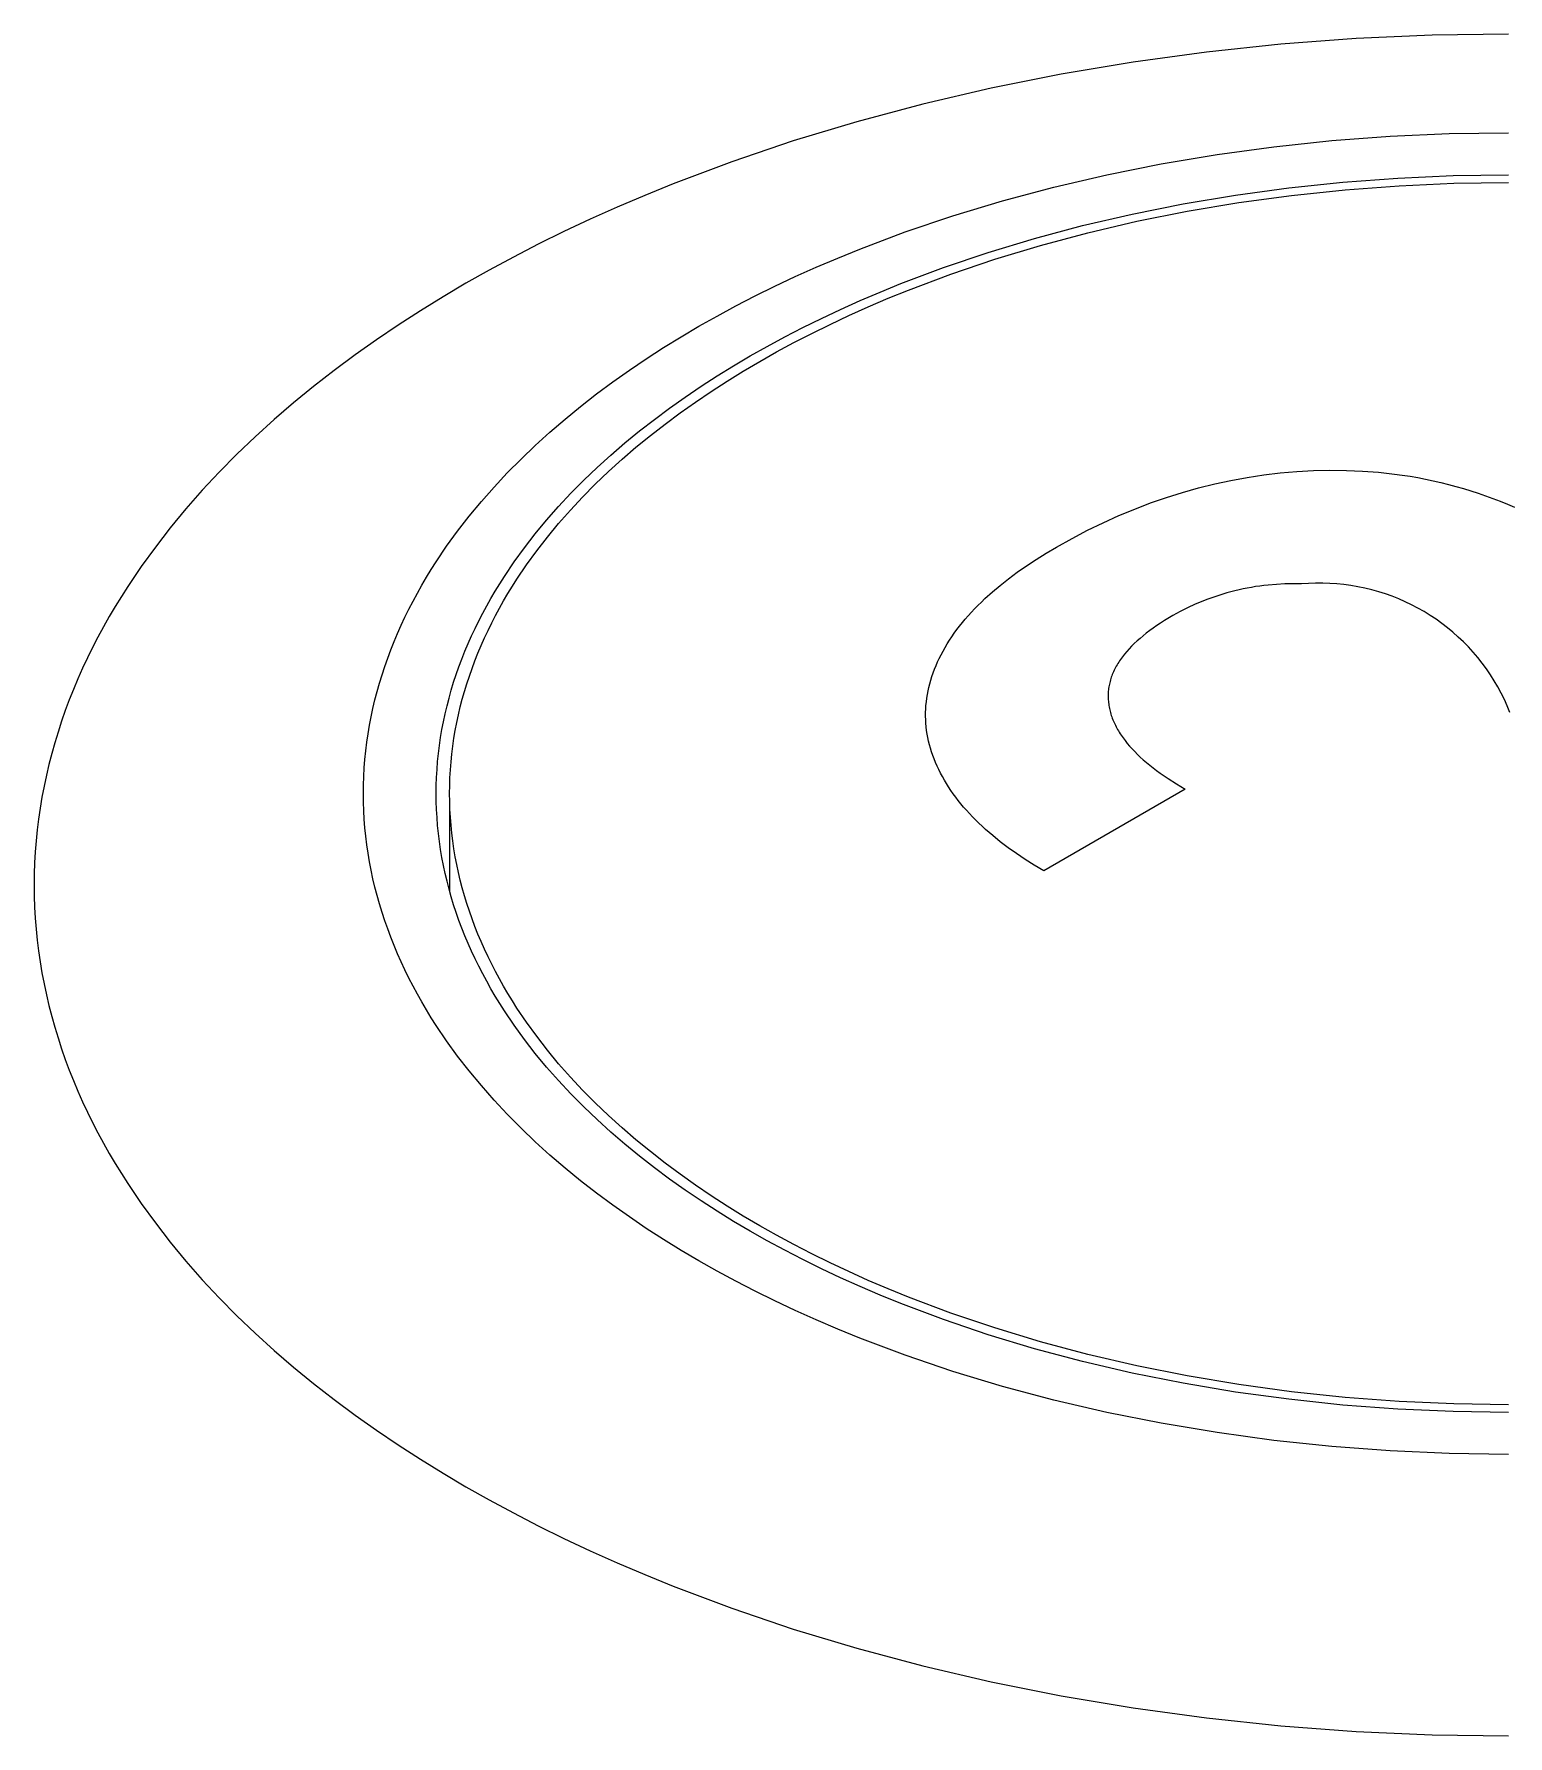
# Model space of a CAD drawing. Header units: millimetres. Extents: x -208 to 4974, y -28 to 3137.
# Drawn here: x 3499.42 to 3506.56, y 1826.36 to 1834.61 of the extents above; entities that cross this region are included whole.
import ezdxf

# ---------------------------------------------------------------- set-up
doc = ezdxf.new("R2010")
doc.units = ezdxf.units.MM
doc.layers.add('ZANO_R', color=7, linetype='Continuous', lineweight=0)

msp = doc.modelspace()

# ---------------------------------------------------------------- linework, layer by layer
at = {"layer": 'ZANO_R'}
for p, q in [((3505.8256, 1834.5902), (3505.4604, 1834.5628)), ((3506.1937, 1834.6067), (3505.8256, 1834.5902)), ((3506.5633, 1834.6123), (3506.1937, 1834.6067)), ((3505.0995, 1834.5247), (3504.7444, 1834.4763)), ((3505.4604, 1834.5628), (3505.0995, 1834.5247)), ((3504.3963, 1834.4179), (3504.0565, 1834.35)), ((3504.7444, 1834.4763), (3504.3963, 1834.4179)), ((3504.0565, 1834.35), (3503.726, 1834.273)), ((3503.726, 1834.273), (3503.4058, 1834.1875)), ((3503.4058, 1834.1875), (3503.0969, 1834.0941)), ((3503.0969, 1834.0941), (3502.7998, 1833.9935)), ((3505.4265, 1834.066), (3505.7068, 1834.0956)), ((3505.7068, 1834.0956), (3505.9904, 1834.1169)), ((3505.9904, 1834.1169), (3506.2763, 1834.1297)), ((3506.2763, 1834.1297), (3506.5633, 1834.134)), ((3502.7998, 1833.9935), (3502.5154, 1833.8862)), ((3504.8804, 1833.9831), (3505.1508, 1834.0284)), ((3505.1508, 1834.0284), (3505.4265, 1834.066)), ((3504.3599, 1833.8705), (3504.6165, 1833.9303)), ((3504.6165, 1833.9303), (3504.8804, 1833.9831)), ((3505.7612, 1833.8946), (3506.0268, 1833.9145)), ((3506.0268, 1833.9145), (3506.2945, 1833.9265)), ((3506.2945, 1833.9265), (3506.5633, 1833.9305)), ((3502.3781, 1833.8303), (3502.2441, 1833.773)), ((3502.5154, 1833.8862), (3502.3781, 1833.8303)), ((3504.1112, 1833.8041), (3504.3599, 1833.8705)), ((3504.9873, 1833.7892), (3505.2405, 1833.8317)), ((3505.2405, 1833.8317), (3505.4987, 1833.8669)), ((3505.257, 1833.7954), (3505.512, 1833.8302)), ((3505.4987, 1833.8669), (3505.7612, 1833.8946)), ((3505.512, 1833.8302), (3505.7712, 1833.8575)), ((3505.7712, 1833.8575), (3506.0335, 1833.8772)), ((3506.0335, 1833.8772), (3506.2979, 1833.8891)), ((3506.2979, 1833.8891), (3506.5633, 1833.893)), ((3502.2441, 1833.773), (3502.1135, 1833.7144)), ((3503.8713, 1833.7316), (3504.1112, 1833.8041)), ((3504.7402, 1833.7398), (3504.9873, 1833.7892)), ((3504.763, 1833.7047), (3505.007, 1833.7535)), ((3505.007, 1833.7535), (3505.257, 1833.7954)), ((3502.1135, 1833.7144), (3501.9862, 1833.6545)), ((3503.6406, 1833.6535), (3503.8713, 1833.7316)), ((3504.267, 1833.6216), (3504.4998, 1833.6838)), ((3504.4998, 1833.6838), (3504.7402, 1833.7398)), ((3504.5256, 1833.6494), (3504.763, 1833.7047)), ((3501.8625, 1833.5935), (3501.7421, 1833.5313)), ((3501.9862, 1833.6545), (3501.8625, 1833.5935)), ((3503.4197, 1833.5702), (3503.6406, 1833.6535)), ((3504.0423, 1833.5537), (3504.267, 1833.6216)), ((3504.0738, 1833.5209), (3504.2957, 1833.588)), ((3504.2957, 1833.588), (3504.5256, 1833.6494)), ((3501.7421, 1833.5313), (3501.6253, 1833.4682)), ((3503.209, 1833.4822), (3503.3131, 1833.5267)), ((3503.3131, 1833.5267), (3503.4197, 1833.5702)), ((3503.8263, 1833.4805), (3504.0423, 1833.5537)), ((3503.8605, 1833.4487), (3504.0738, 1833.5209)), ((3501.6253, 1833.4682), (3501.5119, 1833.4042)), ((3503.0088, 1833.3902), (3503.1076, 1833.4367)), ((3503.1076, 1833.4367), (3503.209, 1833.4822)), ((3503.6194, 1833.4025), (3503.8263, 1833.4805)), ((3503.6562, 1833.3716), (3503.8605, 1833.4487)), ((3501.401, 1833.3388), (3501.2917, 1833.2713)), ((3501.5119, 1833.4042), (3501.401, 1833.3388)), ((3502.8192, 1833.2946), (3502.9126, 1833.3428)), ((3502.9126, 1833.3428), (3503.0088, 1833.3902)), ((3503.4221, 1833.3202), (3503.5195, 1833.3619)), ((3503.4613, 1833.2903), (3503.5576, 1833.3315)), ((3503.5195, 1833.3619), (3503.6194, 1833.4025)), ((3503.5576, 1833.3315), (3503.6562, 1833.3716)), ((3501.2917, 1833.2713), (3501.1842, 1833.2018)), ((3502.6404, 1833.1958), (3502.7284, 1833.2456)), ((3502.7284, 1833.2456), (3502.8192, 1833.2946)), ((3503.2345, 1833.234), (3503.3271, 1833.2775)), ((3503.2762, 1833.2052), (3503.3675, 1833.2482)), ((3503.3271, 1833.2775), (3503.4221, 1833.3202)), ((3503.3675, 1833.2482), (3503.4613, 1833.2903)), ((3501.1842, 1833.2018), (3501.0785, 1833.1304)), ((3502.5543, 1833.145), (3502.6404, 1833.1958)), ((3503.057, 1833.1444), (3503.1445, 1833.1896)), ((3503.1445, 1833.1896), (3503.2345, 1833.234)), ((3503.1873, 1833.1614), (3503.2762, 1833.2052)), ((3501.0785, 1833.1304), (3500.9748, 1833.0569)), ((3502.3859, 1833.0387), (3502.4694, 1833.0926)), ((3502.4694, 1833.0926), (3502.5543, 1833.145)), ((3502.8896, 1833.052), (3502.972, 1833.0985)), ((3502.972, 1833.0985), (3503.057, 1833.1444)), ((3503.0169, 1833.0714), (3503.1008, 1833.1168)), ((3503.1008, 1833.1168), (3503.1873, 1833.1614)), ((3500.9748, 1833.0569), (3500.8732, 1832.9815)), ((3502.3038, 1832.9832), (3502.3859, 1833.0387)), ((3502.7295, 1832.9553), (3502.8089, 1833.0044)), ((3502.8089, 1833.0044), (3502.8896, 1833.052)), ((3502.8559, 1832.9785), (3502.9355, 1833.0255)), ((3502.9355, 1833.0255), (3503.0169, 1833.0714)), ((3500.8732, 1832.9815), (3500.7739, 1832.9041)), ((3502.1444, 1832.8676), (3502.2232, 1832.9261)), ((3502.2232, 1832.9261), (3502.3038, 1832.9832)), ((3502.6512, 1832.9048), (3502.7295, 1832.9553)), ((3502.7001, 1832.8801), (3502.7774, 1832.93)), ((3502.7774, 1832.93), (3502.8559, 1832.9785)), ((3500.7739, 1832.9041), (3500.6771, 1832.8249)), ((3502.0673, 1832.8075), (3502.1444, 1832.8676)), ((3502.4989, 1832.7994), (3502.5743, 1832.8528)), ((3502.5743, 1832.8528), (3502.6512, 1832.9048)), ((3502.6242, 1832.8288), (3502.7001, 1832.8801)), ((3500.6771, 1832.8249), (3500.5828, 1832.7437)), ((3501.9921, 1832.7459), (3502.0673, 1832.8075)), ((3502.425, 1832.7445), (3502.4989, 1832.7994)), ((3502.4768, 1832.7219), (3502.5497, 1832.776)), ((3502.5497, 1832.776), (3502.6242, 1832.8288)), ((3500.5828, 1832.7437), (3500.4913, 1832.6606)), ((3501.8478, 1832.6184), (3501.9189, 1832.6829)), ((3501.9189, 1832.6829), (3501.9921, 1832.7459)), ((3502.2824, 1832.6306), (3502.3529, 1832.6883)), ((3502.3529, 1832.6883), (3502.425, 1832.7445)), ((3502.4055, 1832.6663), (3502.4768, 1832.7219)), ((3500.4913, 1832.6606), (3500.4026, 1832.5758)), ((3501.7789, 1832.5525), (3501.8478, 1832.6184)), ((3502.2139, 1832.5716), (3502.2824, 1832.6306)), ((3502.2682, 1832.5511), (3502.3359, 1832.6094)), ((3502.3359, 1832.6094), (3502.4055, 1832.6663)), ((3500.4026, 1832.5758), (3500.317, 1832.4892)), ((3501.7124, 1832.4852), (3501.7789, 1832.5525)), ((3502.0828, 1832.4495), (3502.1473, 1832.5112)), ((3502.1473, 1832.5112), (3502.2139, 1832.5716)), ((3502.2025, 1832.4914), (3502.2682, 1832.5511)), ((3500.317, 1832.4892), (3500.2345, 1832.4008)), ((3501.6483, 1832.4166), (3501.7124, 1832.4852)), ((3502.0205, 1832.3865), (3502.0828, 1832.4495)), ((3502.0773, 1832.3683), (3502.1388, 1832.4305)), ((3502.1388, 1832.4305), (3502.2025, 1832.4914)), ((3505.0614, 1832.4127), (3505.1397, 1832.4321)), ((3505.1397, 1832.4321), (3505.2184, 1832.449)), ((3505.2184, 1832.449), (3505.2975, 1832.4634)), ((3505.2975, 1832.4634), (3505.3769, 1832.4754)), ((3505.3769, 1832.4754), (3505.4568, 1832.4848)), ((3505.4568, 1832.4848), (3505.537, 1832.4917)), ((3505.537, 1832.4917), (3505.6176, 1832.4962)), ((3505.6176, 1832.4962), (3505.698, 1832.4981)), ((3505.698, 1832.4981), (3505.7774, 1832.4974)), ((3505.7774, 1832.4974), (3505.856, 1832.4941)), ((3505.856, 1832.4941), (3505.9336, 1832.4882)), ((3505.9336, 1832.4882), (3506.0104, 1832.4797)), ((3506.0104, 1832.4797), (3506.0484, 1832.4745)), ((3506.0484, 1832.4745), (3506.0862, 1832.4686)), ((3506.0862, 1832.4686), (3506.1238, 1832.4621)), ((3506.1238, 1832.4621), (3506.1612, 1832.4549)), ((3506.1612, 1832.4549), (3506.1984, 1832.4471)), ((3506.1984, 1832.4471), (3506.2353, 1832.4386)), ((3506.2353, 1832.4386), (3506.272, 1832.4295)), ((3506.272, 1832.4295), (3506.3084, 1832.4198)), ((3500.2345, 1832.4008), (3500.1552, 1832.3108)), ((3501.5279, 1832.2755), (3501.5868, 1832.3467)), ((3501.5868, 1832.3467), (3501.6483, 1832.4166)), ((3501.9605, 1832.3222), (3502.0205, 1832.3865)), ((3502.0181, 1832.3048), (3502.0773, 1832.3683)), ((3504.7519, 1832.3101), (3504.8287, 1832.3395)), ((3504.8287, 1832.3395), (3504.9059, 1832.3664)), ((3504.9059, 1832.3664), (3504.9834, 1832.3908)), ((3504.9834, 1832.3908), (3505.0614, 1832.4127)), ((3506.3084, 1832.4198), (3506.3447, 1832.4093)), ((3506.3447, 1832.4093), (3506.3807, 1832.3983)), ((3506.3807, 1832.3983), (3506.4165, 1832.3866)), ((3506.4165, 1832.3866), (3506.4521, 1832.3742)), ((3506.4521, 1832.3742), (3506.4874, 1832.3612)), ((3506.4874, 1832.3612), (3506.5226, 1832.3475)), ((3506.5226, 1832.3475), (3506.5575, 1832.3332)), ((3500.1552, 1832.3108), (3500.0794, 1832.2191)), ((3501.4718, 1832.2031), (3501.5279, 1832.2755)), ((3501.8478, 1832.1901), (3501.9029, 1832.2567)), ((3501.9029, 1832.2567), (3501.9605, 1832.3222)), ((3501.9612, 1832.2402), (3502.0181, 1832.3048)), ((3504.5995, 1832.2438), (3504.6755, 1832.2782)), ((3504.6755, 1832.2782), (3504.7519, 1832.3101)), ((3506.5575, 1832.3332), (3506.5921, 1832.3183)), ((3500.0794, 1832.2191), (3500.0072, 1832.1259)), ((3501.4186, 1832.1296), (3501.4718, 1832.2031)), ((3501.7952, 1832.1223), (3501.8478, 1832.1901)), ((3501.8548, 1832.1074), (3501.9067, 1832.1744)), ((3501.9067, 1832.1744), (3501.9612, 1832.2402)), ((3504.4486, 1832.1675), (3504.5238, 1832.2069)), ((3504.5238, 1832.2069), (3504.5995, 1832.2438)), ((3500.0072, 1832.1259), (3499.9386, 1832.0312)), ((3501.3683, 1832.0549), (3501.4186, 1832.1296)), ((3501.7454, 1832.0534), (3501.7952, 1832.1223)), ((3501.8056, 1832.0394), (3501.8548, 1832.1074)), ((3504.2743, 1832.0651), (3504.3229, 1832.0956)), ((3504.3229, 1832.0956), (3504.3737, 1832.1257)), ((3504.3737, 1832.1257), (3504.4486, 1832.1675)), ((3499.9386, 1832.0312), (3499.8738, 1831.9351)), ((3501.321, 1831.9792), (3501.3442, 1832.0172)), ((3501.3442, 1832.0172), (3501.3683, 1832.0549)), ((3501.6983, 1831.9835), (3501.7454, 1832.0534)), ((3501.7591, 1831.9704), (3501.8056, 1832.0394)), ((3504.1833, 1832.0033), (3504.2277, 1832.0344)), ((3504.2277, 1832.0344), (3504.2743, 1832.0651)), ((3499.8738, 1831.9351), (3499.8429, 1831.8865)), ((3501.2769, 1831.9026), (3501.2985, 1831.941)), ((3501.2985, 1831.941), (3501.321, 1831.9792)), ((3501.654, 1831.9126), (3501.6758, 1831.9482)), ((3501.6758, 1831.9482), (3501.6983, 1831.9835)), ((3501.7154, 1831.9004), (3501.7369, 1831.9355)), ((3501.7369, 1831.9355), (3501.7591, 1831.9704)), ((3504.0626, 1831.908), (3504.1007, 1831.9401)), ((3504.1007, 1831.9401), (3504.1409, 1831.9719)), ((3504.1409, 1831.9719), (3504.1833, 1832.0033)), ((3505.2975, 1831.9269), (3505.2775, 1831.9229)), ((3505.3176, 1831.9305), (3505.2975, 1831.9269)), ((3505.3377, 1831.9338), (3505.3176, 1831.9305)), ((3505.3579, 1831.9368), (3505.3377, 1831.9338)), ((3505.3781, 1831.9393), (3505.3579, 1831.9368)), ((3505.3984, 1831.9416), (3505.3781, 1831.9393)), ((3505.4388, 1831.945), (3505.3984, 1831.9416)), ((3505.4793, 1831.9469), (3505.4388, 1831.945)), ((3505.5196, 1831.9475), (3505.4793, 1831.9469)), ((3505.5598, 1831.9467), (3505.5196, 1831.9475)), ((3505.5941, 1831.9493), (3505.5598, 1831.9467)), ((3505.6285, 1831.9506), (3505.5941, 1831.9493)), ((3505.6629, 1831.9508), (3505.6285, 1831.9506)), ((3505.6973, 1831.9498), (3505.6629, 1831.9508)), ((3505.7317, 1831.9475), (3505.6973, 1831.9498)), ((3505.7659, 1831.9441), (3505.7317, 1831.9475)), ((3505.8, 1831.9395), (3505.7659, 1831.9441)), ((3505.8339, 1831.9337), (3505.8, 1831.9395)), ((3505.8676, 1831.9267), (3505.8339, 1831.9337)), ((3505.9011, 1831.9186), (3505.8676, 1831.9267)), ((3499.8429, 1831.8865), (3499.813, 1831.8377)), ((3501.2359, 1831.8249), (3501.256, 1831.8639)), ((3501.256, 1831.8639), (3501.2769, 1831.9026)), ((3501.6127, 1831.8408), (3501.633, 1831.8769)), ((3501.633, 1831.8769), (3501.654, 1831.9126)), ((3501.6745, 1831.8295), (3501.6946, 1831.865)), ((3501.6946, 1831.865), (3501.7154, 1831.9004)), ((3503.9927, 1831.8428), (3504.0093, 1831.8592)), ((3504.0093, 1831.8592), (3504.0266, 1831.8756)), ((3504.0266, 1831.8756), (3504.0626, 1831.908)), ((3505.0449, 1831.8482), (3505.0081, 1831.8312)), ((3505.0823, 1831.8639), (3505.0449, 1831.8482)), ((3505.1013, 1831.8713), (3505.0823, 1831.8639)), ((3505.1204, 1831.8784), (3505.1013, 1831.8713)), ((3505.1396, 1831.8852), (3505.1204, 1831.8784)), ((3505.159, 1831.8916), (3505.1396, 1831.8852)), ((3505.1785, 1831.8976), (3505.159, 1831.8916)), ((3505.1981, 1831.9034), (3505.1785, 1831.8976)), ((3505.2178, 1831.9088), (3505.1981, 1831.9034)), ((3505.2376, 1831.9138), (3505.2178, 1831.9088)), ((3505.2575, 1831.9185), (3505.2376, 1831.9138)), ((3505.2775, 1831.9229), (3505.2575, 1831.9185)), ((3505.9342, 1831.9093), (3505.9011, 1831.9186)), ((3505.967, 1831.8988), (3505.9342, 1831.9093)), ((3505.9994, 1831.8872), (3505.967, 1831.8988)), ((3506.0314, 1831.8745), (3505.9994, 1831.8872)), ((3506.0629, 1831.8607), (3506.0314, 1831.8745)), ((3506.0939, 1831.8458), (3506.0629, 1831.8607)), ((3506.1244, 1831.8298), (3506.0939, 1831.8458)), ((3499.7841, 1831.7884), (3499.7562, 1831.7389)), ((3499.813, 1831.8377), (3499.7841, 1831.7884)), ((3501.1983, 1831.7465), (3501.2167, 1831.7858)), ((3501.2167, 1831.7858), (3501.2359, 1831.8249)), ((3501.5563, 1831.7315), (3501.5743, 1831.7682)), ((3501.5743, 1831.7682), (3501.5931, 1831.8046)), ((3501.5931, 1831.8046), (3501.6127, 1831.8408)), ((3501.6367, 1831.7577), (3501.6552, 1831.7937)), ((3501.6552, 1831.7937), (3501.6745, 1831.8295)), ((3503.9171, 1831.7594), (3503.9312, 1831.7762)), ((3503.9312, 1831.7762), (3503.9457, 1831.793)), ((3503.9457, 1831.793), (3503.9609, 1831.8097)), ((3503.9609, 1831.8097), (3503.9765, 1831.8263)), ((3503.9765, 1831.8263), (3503.9927, 1831.8428)), ((3504.8967, 1831.7695), (3504.8777, 1831.7574)), ((3504.9369, 1831.7936), (3504.8967, 1831.7695)), ((3504.9721, 1831.813), (3504.9369, 1831.7936)), ((3505.0081, 1831.8312), (3504.9721, 1831.813)), ((3506.1543, 1831.8128), (3506.1244, 1831.8298)), ((3506.1836, 1831.7947), (3506.1543, 1831.8128)), ((3506.2122, 1831.7756), (3506.1836, 1831.7947)), ((3506.2402, 1831.7556), (3506.2122, 1831.7756)), ((3499.7293, 1831.6891), (3499.7035, 1831.639)), ((3499.7562, 1831.7389), (3499.7293, 1831.6891)), ((3501.164, 1831.6672), (3501.1807, 1831.707)), ((3501.1807, 1831.707), (3501.1983, 1831.7465)), ((3501.5226, 1831.6577), (3501.5391, 1831.6947)), ((3501.5391, 1831.6947), (3501.5563, 1831.7315)), ((3501.5857, 1831.6486), (3501.6019, 1831.6851)), ((3501.6019, 1831.6851), (3501.6189, 1831.7215)), ((3501.6189, 1831.7215), (3501.6367, 1831.7577)), ((3503.8547, 1831.6739), (3503.8661, 1831.6911)), ((3503.8661, 1831.6911), (3503.8781, 1831.7083)), ((3503.8781, 1831.7083), (3503.8906, 1831.7254)), ((3503.8906, 1831.7254), (3503.9036, 1831.7424)), ((3503.9036, 1831.7424), (3503.9171, 1831.7594)), ((3504.7778, 1831.6832), (3504.7635, 1831.6707)), ((3504.7927, 1831.6957), (3504.7778, 1831.6832)), ((3504.8083, 1831.7082), (3504.7927, 1831.6957)), ((3504.8246, 1831.7206), (3504.8083, 1831.7082)), ((3504.8416, 1831.7329), (3504.8246, 1831.7206)), ((3504.8593, 1831.7452), (3504.8416, 1831.7329)), ((3504.8777, 1831.7574), (3504.8593, 1831.7452)), ((3506.2675, 1831.7346), (3506.2402, 1831.7556)), ((3506.294, 1831.7126), (3506.2675, 1831.7346)), ((3506.3197, 1831.6897), (3506.294, 1831.7126)), ((3506.3446, 1831.666), (3506.3197, 1831.6897)), ((3499.7035, 1831.639), (3499.6787, 1831.5886)), ((3501.1332, 1831.5873), (3501.1482, 1831.6273)), ((3501.1482, 1831.6273), (3501.164, 1831.6672)), ((3501.4921, 1831.5831), (3501.507, 1831.6205)), ((3501.507, 1831.6205), (3501.5226, 1831.6577)), ((3501.5555, 1831.5749), (3501.5702, 1831.6118)), ((3501.5702, 1831.6118), (3501.5857, 1831.6486)), ((3503.8055, 1831.5863), (3503.8143, 1831.6039)), ((3503.8143, 1831.6039), (3503.8236, 1831.6215)), ((3503.8236, 1831.6215), (3503.8335, 1831.6391)), ((3503.8335, 1831.6391), (3503.8438, 1831.6565)), ((3503.8438, 1831.6565), (3503.8547, 1831.6739)), ((3504.6975, 1831.6004), (3504.6926, 1831.594)), ((3504.7027, 1831.6069), (3504.6975, 1831.6004)), ((3504.7135, 1831.6198), (3504.7027, 1831.6069)), ((3504.725, 1831.6326), (3504.7135, 1831.6198)), ((3504.7371, 1831.6453), (3504.725, 1831.6326)), ((3504.75, 1831.658), (3504.7371, 1831.6453)), ((3504.7635, 1831.6707), (3504.75, 1831.658)), ((3506.3687, 1831.6414), (3506.3446, 1831.666)), ((3506.3919, 1831.616), (3506.3687, 1831.6414)), ((3506.4141, 1831.5898), (3506.3919, 1831.616)), ((3499.655, 1831.538), (3499.6324, 1831.487)), ((3499.6787, 1831.5886), (3499.655, 1831.538)), ((3501.1058, 1831.5067), (3501.1191, 1831.547)), ((3501.1191, 1831.547), (3501.1332, 1831.5873)), ((3501.4649, 1831.5079), (3501.4781, 1831.5456)), ((3501.4781, 1831.5456), (3501.4921, 1831.5831)), ((3501.5286, 1831.5007), (3501.5417, 1831.5379)), ((3501.5417, 1831.5379), (3501.5555, 1831.5749)), ((3503.7698, 1831.4983), (3503.7758, 1831.5159)), ((3503.7758, 1831.5159), (3503.7824, 1831.5335)), ((3503.7824, 1831.5335), (3503.7896, 1831.5511)), ((3503.7896, 1831.5511), (3503.7973, 1831.5687)), ((3503.7973, 1831.5687), (3503.8055, 1831.5863)), ((3504.6463, 1831.5151), (3504.6436, 1831.5084)), ((3504.6493, 1831.5217), (3504.6463, 1831.5151)), ((3504.6523, 1831.5284), (3504.6493, 1831.5217)), ((3504.6556, 1831.535), (3504.6523, 1831.5284)), ((3504.659, 1831.5416), (3504.6556, 1831.535)), ((3504.6626, 1831.5482), (3504.659, 1831.5416)), ((3504.6664, 1831.5548), (3504.6626, 1831.5482)), ((3504.6703, 1831.5614), (3504.6664, 1831.5548)), ((3504.6744, 1831.5679), (3504.6703, 1831.5614)), ((3504.6787, 1831.5744), (3504.6744, 1831.5679)), ((3504.6831, 1831.581), (3504.6787, 1831.5744)), ((3504.6878, 1831.5875), (3504.6831, 1831.581)), ((3504.6926, 1831.594), (3504.6878, 1831.5875)), ((3506.4355, 1831.5628), (3506.4141, 1831.5898)), ((3506.4559, 1831.5351), (3506.4355, 1831.5628)), ((3506.4754, 1831.5067), (3506.4559, 1831.5351)), ((3499.6109, 1831.4359), (3499.5904, 1831.3845)), ((3499.6324, 1831.487), (3499.6109, 1831.4359)), ((3501.082, 1831.4255), (3501.0935, 1831.4661)), ((3501.0935, 1831.4661), (3501.1058, 1831.5067)), ((3501.4302, 1831.3941), (3501.4409, 1831.4321)), ((3501.4409, 1831.4321), (3501.4525, 1831.4701)), ((3501.4525, 1831.4701), (3501.4649, 1831.5079)), ((3501.5049, 1831.4259), (3501.5164, 1831.4633)), ((3501.5164, 1831.4633), (3501.5286, 1831.5007)), ((3503.751, 1831.4282), (3503.7549, 1831.4457)), ((3503.7549, 1831.4457), (3503.7593, 1831.4633)), ((3503.7593, 1831.4633), (3503.7643, 1831.4808)), ((3503.7643, 1831.4808), (3503.7698, 1831.4983)), ((3504.6249, 1831.434), (3504.6242, 1831.4272)), ((3504.6258, 1831.4409), (3504.6249, 1831.434)), ((3504.6268, 1831.4477), (3504.6258, 1831.4409)), ((3504.6279, 1831.4545), (3504.6268, 1831.4477)), ((3504.6293, 1831.4613), (3504.6279, 1831.4545)), ((3504.6308, 1831.4681), (3504.6293, 1831.4613)), ((3504.6325, 1831.4748), (3504.6308, 1831.4681)), ((3504.6344, 1831.4816), (3504.6325, 1831.4748)), ((3504.6365, 1831.4883), (3504.6344, 1831.4816)), ((3504.6387, 1831.495), (3504.6365, 1831.4883)), ((3504.6411, 1831.5017), (3504.6387, 1831.495)), ((3504.6436, 1831.5084), (3504.6411, 1831.5017)), ((3506.4938, 1831.4776), (3506.4754, 1831.5067)), ((3506.5112, 1831.4479), (3506.4938, 1831.4776)), ((3506.5276, 1831.4177), (3506.5112, 1831.4479)), ((3499.5904, 1831.3845), (3499.5711, 1831.3329)), ((3501.0617, 1831.3438), (3501.0714, 1831.3847)), ((3501.0714, 1831.3847), (3501.082, 1831.4255)), ((3501.4112, 1831.3176), (3501.4203, 1831.3559)), ((3501.4203, 1831.3559), (3501.4302, 1831.3941)), ((3501.4756, 1831.3127), (3501.4845, 1831.3506)), ((3501.4845, 1831.3506), (3501.4943, 1831.3883)), ((3501.4943, 1831.3883), (3501.5049, 1831.4259)), ((3503.7397, 1831.341), (3503.7409, 1831.3584)), ((3503.7409, 1831.3584), (3503.7426, 1831.3758)), ((3503.7426, 1831.3758), (3503.7448, 1831.3933)), ((3503.7448, 1831.3933), (3503.7476, 1831.4108)), ((3503.7476, 1831.4108), (3503.751, 1831.4282)), ((3504.6234, 1831.4134), (3504.6233, 1831.4065)), ((3504.6233, 1831.4065), (3504.6233, 1831.3996)), ((3504.6233, 1831.3996), (3504.6235, 1831.3927)), ((3504.6237, 1831.4203), (3504.6234, 1831.4134)), ((3504.6235, 1831.3927), (3504.6238, 1831.3857)), ((3504.6242, 1831.4272), (3504.6237, 1831.4203)), ((3504.6238, 1831.3857), (3504.6244, 1831.3788)), ((3504.6244, 1831.3788), (3504.6251, 1831.3718)), ((3504.6251, 1831.3718), (3504.626, 1831.3648)), ((3504.626, 1831.3648), (3504.627, 1831.3579)), ((3504.627, 1831.3579), (3504.6282, 1831.351)), ((3504.6282, 1831.351), (3504.6295, 1831.344)), ((3506.5429, 1831.3868), (3506.5276, 1831.4177)), ((3506.5571, 1831.3555), (3506.5429, 1831.3868)), ((3506.5702, 1831.3237), (3506.5571, 1831.3555)), ((3499.553, 1831.2811), (3499.5359, 1831.2291)), ((3499.5711, 1831.3329), (3499.553, 1831.2811)), ((3501.0451, 1831.2617), (3501.053, 1831.3028)), ((3501.053, 1831.3028), (3501.0617, 1831.3438)), ((3501.3956, 1831.2407), (3501.403, 1831.2792)), ((3501.403, 1831.2792), (3501.4112, 1831.3176)), ((3501.4602, 1831.2368), (3501.4675, 1831.2748)), ((3501.4675, 1831.2748), (3501.4756, 1831.3127)), ((3503.739, 1831.3062), (3503.7391, 1831.3236)), ((3503.7395, 1831.2888), (3503.739, 1831.3062)), ((3503.7391, 1831.3236), (3503.7397, 1831.341)), ((3503.7405, 1831.2715), (3503.7395, 1831.2888)), ((3503.742, 1831.2542), (3503.7405, 1831.2715)), ((3504.6295, 1831.344), (3504.631, 1831.3371)), ((3504.631, 1831.3371), (3504.6327, 1831.3302)), ((3504.6327, 1831.3302), (3504.6346, 1831.3233)), ((3504.6346, 1831.3233), (3504.6366, 1831.3164)), ((3504.6366, 1831.3164), (3504.6387, 1831.3096)), ((3504.6387, 1831.3096), (3504.641, 1831.3027)), ((3504.641, 1831.3027), (3504.6435, 1831.2958)), ((3504.6435, 1831.2958), (3504.6462, 1831.289)), ((3504.6462, 1831.289), (3504.649, 1831.2821)), ((3504.649, 1831.2821), (3504.652, 1831.2753)), ((3504.652, 1831.2753), (3504.6551, 1831.2685)), ((3504.6551, 1831.2685), (3504.6584, 1831.2617)), ((3499.5359, 1831.2291), (3499.52, 1831.177)), ((3501.0322, 1831.1793), (3501.0382, 1831.2206)), ((3501.0382, 1831.2206), (3501.0451, 1831.2617)), ((3501.3835, 1831.1635), (3501.3891, 1831.2022)), ((3501.3891, 1831.2022), (3501.3956, 1831.2407)), ((3501.4483, 1831.1606), (3501.4538, 1831.1988)), ((3501.4538, 1831.1988), (3501.4602, 1831.2368)), ((3503.7441, 1831.2368), (3503.742, 1831.2542)), ((3503.7468, 1831.2195), (3503.7441, 1831.2368)), ((3503.75, 1831.2022), (3503.7468, 1831.2195)), ((3503.7537, 1831.185), (3503.75, 1831.2022)), ((3503.758, 1831.1677), (3503.7537, 1831.185)), ((3504.6584, 1831.2617), (3504.6619, 1831.2549)), ((3504.6619, 1831.2549), (3504.6655, 1831.2481)), ((3504.6655, 1831.2481), (3504.6693, 1831.2413)), ((3504.6693, 1831.2413), (3504.6732, 1831.2345)), ((3504.6732, 1831.2345), (3504.6773, 1831.2278)), ((3504.6773, 1831.2278), (3504.6816, 1831.221)), ((3504.6816, 1831.221), (3504.6861, 1831.2143)), ((3504.6861, 1831.2143), (3504.6954, 1831.2008)), ((3504.6954, 1831.2008), (3504.7054, 1831.1874)), ((3504.7054, 1831.1874), (3504.7161, 1831.174)), ((3499.5052, 1831.1246), (3499.4916, 1831.0721)), ((3499.52, 1831.177), (3499.5052, 1831.1246)), ((3501.0229, 1831.0967), (3501.0271, 1831.138)), ((3501.0271, 1831.138), (3501.0322, 1831.1793)), ((3501.3748, 1831.0861), (3501.3787, 1831.1249)), ((3501.3787, 1831.1249), (3501.3835, 1831.1635)), ((3501.4397, 1831.0842), (3501.4435, 1831.1224)), ((3501.4435, 1831.1224), (3501.4483, 1831.1606)), ((3503.7628, 1831.1505), (3503.758, 1831.1677)), ((3503.7681, 1831.1332), (3503.7628, 1831.1505)), ((3503.774, 1831.116), (3503.7681, 1831.1332)), ((3503.7805, 1831.0988), (3503.774, 1831.116)), ((3504.7161, 1831.174), (3504.7274, 1831.1607)), ((3504.7274, 1831.1607), (3504.7393, 1831.1474)), ((3504.7393, 1831.1474), (3504.752, 1831.1341)), ((3504.752, 1831.1341), (3504.7652, 1831.1209)), ((3504.7652, 1831.1209), (3504.7791, 1831.1077)), ((3504.7791, 1831.1077), (3504.7937, 1831.0945)), ((3499.4792, 1831.0194), (3499.4679, 1830.9667)), ((3499.4916, 1831.0721), (3499.4792, 1831.0194)), ((3501.0173, 1831.0138), (3501.0196, 1831.0553)), ((3501.0196, 1831.0553), (3501.0229, 1831.0967)), ((3501.3696, 1831.0086), (3501.3718, 1831.0474)), ((3501.3718, 1831.0474), (3501.3748, 1831.0861)), ((3501.4345, 1831.0076), (3501.4367, 1831.0459)), ((3501.4367, 1831.0459), (3501.4397, 1831.0842)), ((3503.7875, 1831.0817), (3503.7805, 1831.0988)), ((3503.795, 1831.0645), (3503.7875, 1831.0817)), ((3503.8031, 1831.0474), (3503.795, 1831.0645)), ((3503.8117, 1831.0303), (3503.8031, 1831.0474)), ((3503.8207, 1831.0133), (3503.8117, 1831.0303)), ((3504.7937, 1831.0945), (3504.8089, 1831.0814)), ((3504.8089, 1831.0814), (3504.8247, 1831.0683)), ((3504.8247, 1831.0683), (3504.8412, 1831.0553)), ((3504.8412, 1831.0553), (3504.8584, 1831.0423)), ((3504.8584, 1831.0423), (3504.8762, 1831.0293)), ((3504.8762, 1831.0293), (3504.8946, 1831.0164)), ((3499.4679, 1830.9667), (3499.4578, 1830.9138)), ((3501.0155, 1830.9309), (3501.0159, 1830.9724)), ((3501.0159, 1830.9724), (3501.0173, 1831.0138)), ((3501.3679, 1830.9309), (3501.3683, 1830.9698)), ((3501.3683, 1830.9698), (3501.3696, 1831.0086)), ((3501.4328, 1830.9309), (3501.4332, 1830.9693)), ((3501.4332, 1830.9693), (3501.4345, 1831.0076)), ((3503.8303, 1830.9965), (3503.8207, 1831.0133)), ((3503.8402, 1830.9797), (3503.8303, 1830.9965)), ((3503.8507, 1830.9631), (3503.8402, 1830.9797)), ((3503.8617, 1830.9466), (3503.8507, 1830.9631)), ((3503.8731, 1830.9302), (3503.8617, 1830.9466)), ((3504.9966, 1830.9524), (3504.3114, 1830.5568)), ((3504.8946, 1831.0164), (3504.9137, 1831.0035)), ((3504.9137, 1831.0035), (3504.9539, 1830.9779)), ((3504.9539, 1830.9779), (3504.9966, 1830.9524)), ((3499.4488, 1830.8607), (3499.4411, 1830.8076)), ((3499.4578, 1830.9138), (3499.4488, 1830.8607)), ((3501.0159, 1830.8895), (3501.0155, 1830.9309)), ((3501.0173, 1830.848), (3501.0159, 1830.8895)), ((3501.3683, 1830.8921), (3501.3679, 1830.9309)), ((3501.3696, 1830.8533), (3501.3683, 1830.8921)), ((3501.3718, 1830.8145), (3501.3696, 1830.8533)), ((3501.4332, 1830.8926), (3501.4328, 1830.9309)), ((3501.4328, 1830.8543), (3501.4328, 1830.4581)), ((3501.4345, 1830.8543), (3501.4332, 1830.8926)), ((3501.4367, 1830.8159), (3501.4345, 1830.8543)), ((3503.885, 1830.9139), (3503.8731, 1830.9302)), ((3503.8973, 1830.8977), (3503.885, 1830.9139)), ((3503.9101, 1830.8816), (3503.8973, 1830.8977)), ((3503.9234, 1830.8657), (3503.9101, 1830.8816)), ((3503.9372, 1830.8498), (3503.9234, 1830.8657)), ((3499.4411, 1830.8076), (3499.4345, 1830.7544)), ((3501.0196, 1830.8066), (3501.0173, 1830.848)), ((3501.0229, 1830.7652), (3501.0196, 1830.8066)), ((3501.3748, 1830.7757), (3501.3718, 1830.8145)), ((3501.3787, 1830.737), (3501.3748, 1830.7757)), ((3501.4397, 1830.7777), (3501.4367, 1830.8159)), ((3501.4435, 1830.7394), (3501.4397, 1830.7777)), ((3503.9514, 1830.8341), (3503.9372, 1830.8498)), ((3503.9661, 1830.8185), (3503.9514, 1830.8341)), ((3503.9813, 1830.803), (3503.9661, 1830.8185)), ((3503.997, 1830.7876), (3503.9813, 1830.803)), ((3504.0131, 1830.7724), (3503.997, 1830.7876)), ((3504.0297, 1830.7572), (3504.0131, 1830.7724)), ((3499.4291, 1830.7012), (3499.4249, 1830.6479)), ((3499.4345, 1830.7544), (3499.4291, 1830.7012)), ((3501.0271, 1830.7238), (3501.0229, 1830.7652)), ((3501.0322, 1830.6825), (3501.0271, 1830.7238)), ((3501.3835, 1830.6983), (3501.3787, 1830.737)), ((3501.3891, 1830.6597), (3501.3835, 1830.6983)), ((3501.4483, 1830.7012), (3501.4435, 1830.7394)), ((3501.4538, 1830.6631), (3501.4483, 1830.7012)), ((3504.0643, 1830.7272), (3504.0297, 1830.7572)), ((3504.1008, 1830.6977), (3504.0643, 1830.7272)), ((3504.1391, 1830.6686), (3504.1008, 1830.6977)), ((3499.4249, 1830.6479), (3499.4219, 1830.5945)), ((3501.0382, 1830.6413), (3501.0322, 1830.6825)), ((3501.0451, 1830.6001), (3501.0382, 1830.6413)), ((3501.3956, 1830.6211), (3501.3891, 1830.6597)), ((3501.403, 1830.5827), (3501.3956, 1830.6211)), ((3501.4602, 1830.625), (3501.4538, 1830.6631)), ((3501.4675, 1830.587), (3501.4602, 1830.625)), ((3504.1794, 1830.64), (3504.1391, 1830.6686)), ((3504.2215, 1830.6118), (3504.1794, 1830.64)), ((3504.2655, 1830.5841), (3504.2215, 1830.6118)), ((3499.4202, 1830.5412), (3499.4196, 1830.4878)), ((3499.4219, 1830.5945), (3499.4202, 1830.5412)), ((3501.053, 1830.559), (3501.0451, 1830.6001)), ((3501.0617, 1830.518), (3501.053, 1830.559)), ((3501.4112, 1830.5443), (3501.403, 1830.5827)), ((3501.4203, 1830.506), (3501.4112, 1830.5443)), ((3501.4756, 1830.5491), (3501.4675, 1830.587)), ((3501.4845, 1830.5113), (3501.4756, 1830.5491)), ((3504.3114, 1830.5568), (3504.2655, 1830.5841)), ((3499.4196, 1830.4878), (3499.4202, 1830.4344)), ((3501.0714, 1830.4772), (3501.0617, 1830.518)), ((3501.082, 1830.4364), (3501.0714, 1830.4772)), ((3501.4302, 1830.4678), (3501.4203, 1830.506)), ((3501.4409, 1830.4297), (3501.4302, 1830.4678)), ((3501.4943, 1830.4736), (3501.4845, 1830.5113)), ((3501.5049, 1830.436), (3501.4943, 1830.4736)), ((3499.4202, 1830.4344), (3499.4219, 1830.381)), ((3499.4219, 1830.381), (3499.4249, 1830.3277)), ((3501.0935, 1830.3957), (3501.082, 1830.4364)), ((3501.1058, 1830.3552), (3501.0935, 1830.3957)), ((3501.4525, 1830.3918), (3501.4409, 1830.4297)), ((3501.4649, 1830.354), (3501.4525, 1830.3918)), ((3501.5164, 1830.3985), (3501.5049, 1830.436)), ((3501.5286, 1830.3612), (3501.5164, 1830.3985)), ((3501.5417, 1830.324), (3501.5286, 1830.3612)), ((3499.4249, 1830.3277), (3499.4291, 1830.2744)), ((3501.1191, 1830.3148), (3501.1058, 1830.3552)), ((3501.1332, 1830.2746), (3501.1191, 1830.3148)), ((3501.4781, 1830.3163), (3501.4649, 1830.354)), ((3501.4921, 1830.2788), (3501.4781, 1830.3163)), ((3501.507, 1830.2414), (3501.4921, 1830.2788)), ((3501.5555, 1830.2869), (3501.5417, 1830.324)), ((3501.5702, 1830.25), (3501.5555, 1830.2869)), ((3499.4291, 1830.2744), (3499.4345, 1830.2211)), ((3499.4345, 1830.2211), (3499.4411, 1830.1679)), ((3501.1482, 1830.2345), (3501.1332, 1830.2746)), ((3501.164, 1830.1946), (3501.1482, 1830.2345)), ((3501.1807, 1830.1549), (3501.164, 1830.1946)), ((3501.5226, 1830.2042), (3501.507, 1830.2414)), ((3501.5391, 1830.1672), (3501.5226, 1830.2042)), ((3501.5857, 1830.2133), (3501.5702, 1830.25)), ((3501.6019, 1830.1767), (3501.5857, 1830.2133)), ((3499.4411, 1830.1679), (3499.4488, 1830.1148)), ((3499.4488, 1830.1148), (3499.4578, 1830.0618)), ((3501.1983, 1830.1154), (3501.1807, 1830.1549)), ((3501.2167, 1830.076), (3501.1983, 1830.1154)), ((3501.5563, 1830.1303), (3501.5391, 1830.1672)), ((3501.5743, 1830.0937), (3501.5563, 1830.1303)), ((3501.6189, 1830.1403), (3501.6019, 1830.1767)), ((3501.6367, 1830.1042), (3501.6189, 1830.1403)), ((3499.4578, 1830.0618), (3499.4679, 1830.0089)), ((3501.2359, 1830.0369), (3501.2167, 1830.076)), ((3501.256, 1829.998), (3501.2359, 1830.0369)), ((3501.5931, 1830.0573), (3501.5743, 1830.0937)), ((3501.6127, 1830.021), (3501.5931, 1830.0573)), ((3501.6552, 1830.0682), (3501.6367, 1830.1042)), ((3501.6745, 1830.0324), (3501.6552, 1830.0682)), ((3501.6946, 1829.9968), (3501.6745, 1830.0324)), ((3499.4679, 1830.0089), (3499.4792, 1829.9561)), ((3499.4792, 1829.9561), (3499.4916, 1829.9035)), ((3501.2769, 1829.9593), (3501.256, 1829.998)), ((3501.2985, 1829.9208), (3501.2769, 1829.9593)), ((3501.633, 1829.985), (3501.6127, 1830.021)), ((3501.654, 1829.9492), (3501.633, 1829.985)), ((3501.6758, 1829.9136), (3501.654, 1829.9492)), ((3501.7154, 1829.9615), (3501.6946, 1829.9968)), ((3501.7369, 1829.9264), (3501.7154, 1829.9615)), ((3499.4916, 1829.9035), (3499.5052, 1829.851)), ((3501.321, 1829.8826), (3501.2985, 1829.9208)), ((3501.3442, 1829.8446), (3501.321, 1829.8826)), ((3501.6983, 1829.8783), (3501.6758, 1829.9136)), ((3501.7454, 1829.8084), (3501.6983, 1829.8783)), ((3501.7591, 1829.8915), (3501.7369, 1829.9264)), ((3501.8056, 1829.8224), (3501.7591, 1829.8915)), ((3499.5052, 1829.851), (3499.52, 1829.7986)), ((3499.52, 1829.7986), (3499.5359, 1829.7464)), ((3501.3683, 1829.8069), (3501.3442, 1829.8446)), ((3501.4186, 1829.7323), (3501.3683, 1829.8069)), ((3501.7952, 1829.7395), (3501.7454, 1829.8084)), ((3501.8548, 1829.7544), (3501.8056, 1829.8224)), ((3499.5359, 1829.7464), (3499.553, 1829.6944)), ((3501.4718, 1829.6587), (3501.4186, 1829.7323)), ((3501.8478, 1829.6718), (3501.7952, 1829.7395)), ((3501.9067, 1829.6875), (3501.8548, 1829.7544)), ((3499.553, 1829.6944), (3499.5711, 1829.6426)), ((3499.5711, 1829.6426), (3499.5904, 1829.5911)), ((3501.5279, 1829.5864), (3501.4718, 1829.6587)), ((3501.9029, 1829.6051), (3501.8478, 1829.6718)), ((3501.9612, 1829.6217), (3501.9067, 1829.6875)), ((3502.0181, 1829.557), (3501.9612, 1829.6217)), ((3499.5904, 1829.5911), (3499.6109, 1829.5397)), ((3499.6109, 1829.5397), (3499.6324, 1829.4885)), ((3501.5868, 1829.5152), (3501.5279, 1829.5864)), ((3501.9605, 1829.5396), (3501.9029, 1829.6051)), ((3502.0205, 1829.4754), (3501.9605, 1829.5396)), ((3502.0773, 1829.4936), (3502.0181, 1829.557)), ((3499.6324, 1829.4885), (3499.655, 1829.4376)), ((3501.6483, 1829.4453), (3501.5868, 1829.5152)), ((3502.0828, 1829.4124), (3502.0205, 1829.4754)), ((3502.1388, 1829.4314), (3502.0773, 1829.4936)), ((3499.655, 1829.4376), (3499.6787, 1829.387)), ((3499.6787, 1829.387), (3499.7035, 1829.3366)), ((3501.7124, 1829.3766), (3501.6483, 1829.4453)), ((3501.7789, 1829.3094), (3501.7124, 1829.3766)), ((3502.1473, 1829.3507), (3502.0828, 1829.4124)), ((3502.2025, 1829.3704), (3502.1388, 1829.4314)), ((3502.2682, 1829.3108), (3502.2025, 1829.3704)), ((3499.7035, 1829.3366), (3499.7293, 1829.2865)), ((3499.7293, 1829.2865), (3499.7562, 1829.2367)), ((3501.8478, 1829.2435), (3501.7789, 1829.3094)), ((3502.2139, 1829.2903), (3502.1473, 1829.3507)), ((3502.2824, 1829.2312), (3502.2139, 1829.2903)), ((3502.3359, 1829.2525), (3502.2682, 1829.3108)), ((3499.7562, 1829.2367), (3499.7841, 1829.1871)), ((3501.9189, 1829.179), (3501.8478, 1829.2435)), ((3502.3529, 1829.1736), (3502.2824, 1829.2312)), ((3502.4055, 1829.1955), (3502.3359, 1829.2525)), ((3499.7841, 1829.1871), (3499.813, 1829.1379)), ((3499.813, 1829.1379), (3499.8429, 1829.089)), ((3501.9921, 1829.116), (3501.9189, 1829.179)), ((3502.425, 1829.1173), (3502.3529, 1829.1736)), ((3502.4768, 1829.14), (3502.4055, 1829.1955)), ((3502.5497, 1829.0858), (3502.4768, 1829.14)), ((3499.8429, 1829.089), (3499.8738, 1829.0405)), ((3499.8738, 1829.0405), (3499.9386, 1828.9443)), ((3502.0673, 1829.0544), (3501.9921, 1829.116)), ((3502.1444, 1828.9943), (3502.0673, 1829.0544)), ((3502.4989, 1829.0625), (3502.425, 1829.1173)), ((3502.5743, 1829.009), (3502.4989, 1829.0625)), ((3502.6242, 1829.0331), (3502.5497, 1829.0858)), ((3502.2232, 1828.9357), (3502.1444, 1828.9943)), ((3502.6512, 1828.9571), (3502.5743, 1829.009)), ((3502.7001, 1828.9817), (3502.6242, 1829.0331)), ((3502.7295, 1828.9065), (3502.6512, 1828.9571)), ((3502.7774, 1828.9318), (3502.7001, 1828.9817)), ((3499.9386, 1828.9443), (3500.0072, 1828.8496)), ((3502.3038, 1828.8787), (3502.2232, 1828.9357)), ((3502.3859, 1828.8232), (3502.3038, 1828.8787)), ((3502.8089, 1828.8575), (3502.7295, 1828.9065)), ((3502.8559, 1828.8834), (3502.7774, 1828.9318)), ((3502.9355, 1828.8364), (3502.8559, 1828.8834)), ((3500.0072, 1828.8496), (3500.0794, 1828.7564)), ((3502.4694, 1828.7692), (3502.3859, 1828.8232)), ((3502.8896, 1828.8099), (3502.8089, 1828.8575)), ((3502.972, 1828.7633), (3502.8896, 1828.8099)), ((3503.0169, 1828.7904), (3502.9355, 1828.8364)), ((3500.0794, 1828.7564), (3500.1552, 1828.6648)), ((3502.5543, 1828.7168), (3502.4694, 1828.7692)), ((3502.6404, 1828.666), (3502.5543, 1828.7168)), ((3503.057, 1828.7174), (3502.972, 1828.7633)), ((3503.1008, 1828.7451), (3503.0169, 1828.7904)), ((3503.1445, 1828.6723), (3503.057, 1828.7174)), ((3503.1873, 1828.7005), (3503.1008, 1828.7451)), ((3500.1552, 1828.6648), (3500.2345, 1828.5748)), ((3502.7284, 1828.6163), (3502.6404, 1828.666)), ((3503.2345, 1828.6279), (3503.1445, 1828.6723)), ((3503.2762, 1828.6567), (3503.1873, 1828.7005)), ((3503.3271, 1828.5843), (3503.2345, 1828.6279)), ((3503.3675, 1828.6137), (3503.2762, 1828.6567)), ((3500.2345, 1828.5748), (3500.317, 1828.4864)), ((3502.8192, 1828.5673), (3502.7284, 1828.6163)), ((3502.9126, 1828.5191), (3502.8192, 1828.5673)), ((3503.4221, 1828.5417), (3503.3271, 1828.5843)), ((3503.4613, 1828.5715), (3503.3675, 1828.6137)), ((3503.5576, 1828.5304), (3503.4613, 1828.5715)), ((3500.317, 1828.4864), (3500.4026, 1828.3998)), ((3503.0088, 1828.4717), (3502.9126, 1828.5191)), ((3503.1076, 1828.4252), (3503.0088, 1828.4717)), ((3503.5195, 1828.5), (3503.4221, 1828.5417)), ((3503.6194, 1828.4593), (3503.5195, 1828.5)), ((3503.6562, 1828.4902), (3503.5576, 1828.5304)), ((3503.8605, 1828.4132), (3503.6562, 1828.4902)), ((3500.4026, 1828.3998), (3500.4913, 1828.3149)), ((3503.209, 1828.3796), (3503.1076, 1828.4252)), ((3503.3131, 1828.3351), (3503.209, 1828.3796)), ((3503.8263, 1828.3813), (3503.6194, 1828.4593)), ((3504.0423, 1828.3081), (3503.8263, 1828.3813)), ((3504.0738, 1828.3409), (3503.8605, 1828.4132)), ((3500.4913, 1828.3149), (3500.5828, 1828.2319)), ((3503.4197, 1828.2917), (3503.3131, 1828.3351)), ((3504.267, 1828.2402), (3504.0423, 1828.3081)), ((3504.2957, 1828.2739), (3504.0738, 1828.3409)), ((3500.5828, 1828.2319), (3500.6771, 1828.1507)), ((3503.6406, 1828.2084), (3503.4197, 1828.2917)), ((3504.4998, 1828.1781), (3504.267, 1828.2402)), ((3504.5256, 1828.2125), (3504.2957, 1828.2739)), ((3500.6771, 1828.1507), (3500.7739, 1828.0714)), ((3503.8713, 1828.1302), (3503.6406, 1828.2084)), ((3504.7402, 1828.1221), (3504.4998, 1828.1781)), ((3504.763, 1828.1572), (3504.5256, 1828.2125)), ((3505.007, 1828.1084), (3504.763, 1828.1572)), ((3500.7739, 1828.0714), (3500.8732, 1827.9941)), ((3504.1112, 1828.0577), (3503.8713, 1828.1302)), ((3504.3599, 1827.9913), (3504.1112, 1828.0577)), ((3504.9873, 1828.0726), (3504.7402, 1828.1221)), ((3505.2405, 1828.0302), (3504.9873, 1828.0726)), ((3505.257, 1828.0664), (3505.007, 1828.1084)), ((3505.512, 1828.0317), (3505.257, 1828.0664)), ((3500.8732, 1827.9941), (3500.9748, 1827.9187)), ((3504.6165, 1827.9315), (3504.3599, 1827.9913)), ((3505.4987, 1827.995), (3505.2405, 1828.0302)), ((3505.7612, 1827.9673), (3505.4987, 1827.995)), ((3505.7712, 1828.0043), (3505.512, 1828.0317)), ((3506.0268, 1827.9474), (3505.7612, 1827.9673)), ((3506.0335, 1827.9846), (3505.7712, 1828.0043)), ((3506.2979, 1827.9728), (3506.0335, 1827.9846)), ((3506.5633, 1827.9688), (3506.2979, 1827.9728)), ((3500.9748, 1827.9187), (3501.0785, 1827.8452)), ((3504.8804, 1827.8788), (3504.6165, 1827.9315)), ((3506.2945, 1827.9353), (3506.0268, 1827.9474)), ((3506.5633, 1827.9313), (3506.2945, 1827.9353)), ((3501.0785, 1827.8452), (3501.1842, 1827.7737)), ((3505.1508, 1827.8334), (3504.8804, 1827.8788)), ((3505.4265, 1827.7958), (3505.1508, 1827.8334)), ((3501.1842, 1827.7737), (3501.2917, 1827.7043)), ((3505.7068, 1827.7663), (3505.4265, 1827.7958)), ((3505.9904, 1827.745), (3505.7068, 1827.7663)), ((3506.2763, 1827.7321), (3505.9904, 1827.745)), ((3506.5633, 1827.7279), (3506.2763, 1827.7321)), ((3501.2917, 1827.7043), (3501.401, 1827.6368)), ((3501.401, 1827.6368), (3501.5119, 1827.5713)), ((3501.5119, 1827.5713), (3501.6253, 1827.5073)), ((3501.6253, 1827.5073), (3501.7421, 1827.4442)), ((3501.7421, 1827.4442), (3501.8625, 1827.3821)), ((3501.8625, 1827.3821), (3501.9862, 1827.3211)), ((3501.9862, 1827.3211), (3502.1135, 1827.2612)), ((3502.1135, 1827.2612), (3502.2441, 1827.2026)), ((3502.2441, 1827.2026), (3502.3781, 1827.1453)), ((3502.3781, 1827.1453), (3502.5154, 1827.0894)), ((3502.5154, 1827.0894), (3502.7998, 1826.9821)), ((3502.7998, 1826.9821), (3503.0969, 1826.8814)), ((3503.0969, 1826.8814), (3503.4058, 1826.7881)), ((3503.4058, 1826.7881), (3503.726, 1826.7026)), ((3503.726, 1826.7026), (3504.0565, 1826.6256)), ((3504.0565, 1826.6256), (3504.3963, 1826.5577)), ((3504.3963, 1826.5577), (3504.7444, 1826.4993)), ((3504.7444, 1826.4993), (3505.0995, 1826.4508)), ((3505.0995, 1826.4508), (3505.4604, 1826.4128)), ((3505.4604, 1826.4128), (3505.8256, 1826.3854)), ((3505.8256, 1826.3854), (3506.1937, 1826.3688)), ((3506.1937, 1826.3688), (3506.5633, 1826.3633))]:
    msp.add_line(p, q, dxfattribs=at)

doc.saveas('drawing.dxf')
